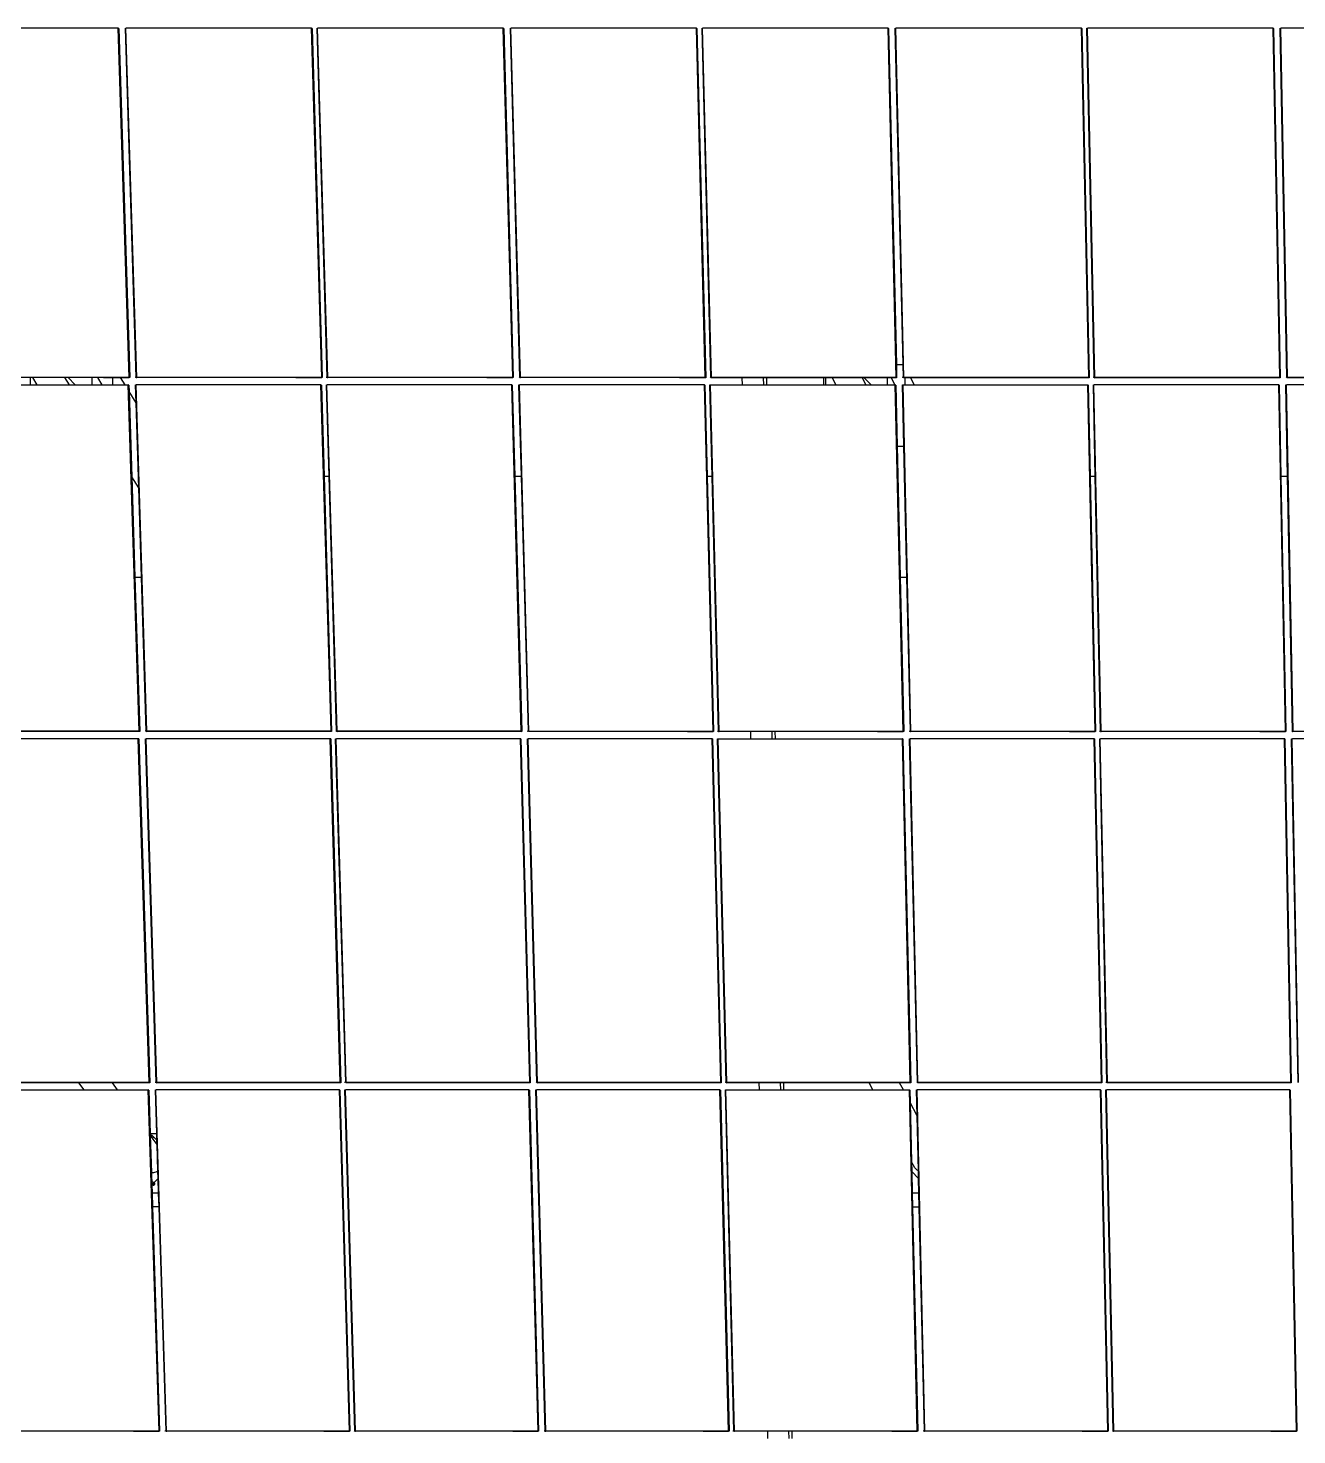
# Model space of a CAD drawing. Header units: inches. Extents: x -1856 to 1878, y -1863 to 1709.
# Drawn here: x -1008.1 to -582.8, y 1237.5 to 1709 of the extents above; entities that cross this region are included whole.
import ezdxf

# ---------------------------------------------------------------- set-up
doc = ezdxf.new("R2010")
doc.units = ezdxf.units.IN
doc.header["$MEASUREMENT"] = 0

msp = doc.modelspace()

# ---------------------------------------------------------------- linework, layer by layer
for p, q in [((-977.8829, 1708.97681), (-1039.98233, 1708.97787)), ((-974.20479, 1591.93215), (-977.8829, 1708.97681)), ((-977.68016, 1708.85198), (-977.8829, 1708.97681)), ((-977.68016, 1708.85198), (-974.00358, 1591.83196)), ((-975.47254, 1708.97681), (-975.28158, 1708.97571)), ((-971.80351, 1591.93215), (-975.47254, 1708.97681)), ((-975.28158, 1708.97571), (-975.19102, 1708.97681)), ((-971.61326, 1591.93106), (-975.28158, 1708.97571)), ((-913.09158, 1708.97575), (-975.19102, 1708.97681)), ((-909.65718, 1591.9311), (-913.09158, 1708.97575)), ((-912.90228, 1708.85092), (-913.09158, 1708.97575)), ((-912.90228, 1708.85092), (-909.4693, 1591.83091)), ((-911.23746, 1708.97428), (-911.0465, 1708.97318)), ((-907.81003, 1591.92964), (-911.23746, 1708.97428)), ((-911.0465, 1708.97318), (-910.95593, 1708.97428)), ((-907.61979, 1591.92855), (-911.0465, 1708.97318)), ((-848.85651, 1708.97322), (-910.95593, 1708.97428)), ((-845.66371, 1591.92859), (-848.85651, 1708.97322)), ((-848.68052, 1708.84839), (-848.85651, 1708.97322)), ((-848.68052, 1708.84839), (-845.48905, 1591.8284)), ((-846.44615, 1708.97322), (-846.2552, 1708.97212)), ((-843.26242, 1591.92859), (-846.44615, 1708.97322)), ((-846.2552, 1708.97212), (-846.16463, 1708.97322)), ((-843.07219, 1591.9275), (-846.2552, 1708.97212)), ((-784.0652, 1708.97216), (-846.16463, 1708.97322)), ((-781.11611, 1591.92754), (-784.0652, 1708.97216)), ((-783.90265, 1708.84733), (-784.0652, 1708.97216)), ((-783.90265, 1708.84733), (-780.95477, 1591.82735)), ((-782.21109, 1708.97069), (-782.02013, 1708.96959)), ((-779.26896, 1591.92608), (-782.21109, 1708.97069)), ((-782.02013, 1708.96959), (-781.92956, 1708.97069)), ((-779.07873, 1591.92499), (-782.02013, 1708.96959)), ((-719.83015, 1708.96963), (-781.92956, 1708.97069)), ((-717.12265, 1591.92503), (-719.83015, 1708.96963)), ((-719.68091, 1708.8448), (-719.83015, 1708.96963)), ((-719.68091, 1708.8448), (-717.07525, 1596.17945)), ((-717.41979, 1708.96963), (-717.22884, 1708.96853)), ((-714.81945, 1596.17945), (-717.41979, 1708.96963)), ((-717.22884, 1708.96853), (-717.13827, 1708.96963)), ((-714.53114, 1591.92394), (-717.22884, 1708.96853)), ((-655.03885, 1708.96857), (-717.13827, 1708.96963)), ((-652.57506, 1591.92398), (-655.03885, 1708.96857)), ((-654.90305, 1708.84375), (-655.03885, 1708.96857)), ((-654.90305, 1708.84375), (-652.44028, 1591.82379)), ((-653.18474, 1708.96711), (-652.9938, 1708.96601)), ((-650.72793, 1591.92252), (-653.18474, 1708.96711)), ((-652.9938, 1708.96601), (-652.90322, 1708.96711)), ((-650.5377, 1591.92143), (-652.9938, 1708.96601)), ((-590.80381, 1708.96605), (-652.90322, 1708.96711)), ((-588.58163, 1591.92147), (-590.80381, 1708.96605)), ((-590.68133, 1708.84122), (-590.80381, 1708.96605)), ((-590.68133, 1708.84122), (-588.46006, 1591.82129)), ((-588.39346, 1708.96605), (-588.20251, 1708.96495)), ((-586.18034, 1591.92147), (-588.39346, 1708.96605)), ((-588.20251, 1708.96495), (-588.11193, 1708.96605)), ((-585.99011, 1591.92038), (-588.20251, 1708.96495)), ((-526.01254, 1708.96499), (-588.11193, 1708.96605)), ((-714.81945, 1596.17945), (-717.07525, 1596.17945)), ((-717.07525, 1596.17945), (-716.97454, 1591.82485)), ((-714.72137, 1591.92503), (-714.81945, 1596.17945)), ((-1036.35828, 1589.44737), (-1007.28526, 1589.44687)), ((-1007.28526, 1591.83253), (-1036.13708, 1591.83302)), ((-974.20479, 1591.93215), (-1036.07066, 1591.9332)), ((-1007.28526, 1589.44687), (-1007.28526, 1591.83253)), ((-1006.54717, 1591.83252), (-1007.28526, 1591.83253)), ((-1007.28526, 1589.44687), (-1005.03866, 1589.44683)), ((-1005.03866, 1589.44683), (-1006.54717, 1591.83252)), ((-995.74859, 1591.83233), (-1006.54717, 1591.83252)), ((-1005.03866, 1589.44683), (-994.25626, 1589.44665)), ((-994.25626, 1589.44665), (-995.74859, 1591.83233)), ((-994.6597, 1591.83231), (-995.74859, 1591.83233)), ((-994.6597, 1591.83231), (-992.27401, 1589.44662)), ((-986.69466, 1591.83218), (-994.6597, 1591.83231)), ((-994.25626, 1589.44665), (-992.27401, 1589.44662)), ((-992.27401, 1589.44662), (-986.69466, 1589.44652)), ((-986.69466, 1591.83218), (-986.69466, 1589.44652)), ((-984.68783, 1591.83215), (-986.69466, 1591.83218)), ((-986.69466, 1589.44652), (-983.21208, 1589.44647)), ((-983.21208, 1589.44647), (-984.68783, 1591.83215)), ((-979.72716, 1591.83206), (-984.68783, 1591.83215)), ((-983.21208, 1589.44647), (-979.72716, 1589.44641)), ((-982.83777, 1591.93215), (-974.20475, 1591.93068)), ((-979.72716, 1589.44641), (-979.72716, 1591.83206)), ((-977.05873, 1591.83202), (-979.72716, 1591.83206)), ((-979.72716, 1589.44641), (-975.59441, 1589.44634)), ((-975.59441, 1589.44634), (-977.05873, 1591.83202)), ((-974.00358, 1591.83196), (-977.05873, 1591.83202)), ((-975.59441, 1589.44634), (-974.49738, 1589.44632)), ((-970.84603, 1473.29743), (-974.49738, 1589.44632)), ((-974.29612, 1589.34665), (-974.49738, 1589.44632)), ((-974.29612, 1589.34665), (-974.22935, 1587.22237)), ((-974.00358, 1591.83196), (-974.20479, 1591.93215)), ((-974.20475, 1591.93068), (-974.20479, 1591.93215)), ((-972.10557, 1591.93106), (-972.1742, 1591.93106)), ((-972.09628, 1589.44632), (-971.90605, 1589.44523)), ((-971.90793, 1583.4403), (-972.09628, 1589.44632)), ((-971.90605, 1589.44523), (-971.81583, 1589.44632)), ((-968.26442, 1473.29635), (-971.90605, 1589.44523)), ((-971.80351, 1591.93215), (-971.89373, 1591.93106)), ((-909.95494, 1589.44527), (-971.81583, 1589.44632)), ((-971.80351, 1591.93215), (-971.60279, 1591.83196)), ((-971.61326, 1591.93106), (-971.80351, 1591.93215)), ((-971.52304, 1591.93215), (-971.61326, 1591.93106)), ((-909.4693, 1591.83091), (-971.60279, 1591.83196)), ((-909.65718, 1591.9311), (-971.52304, 1591.93215)), ((-918.29016, 1591.93109), (-909.65714, 1591.92963)), ((-906.54543, 1473.29639), (-909.95494, 1589.44527)), ((-909.76701, 1589.3456), (-909.95494, 1589.44527)), ((-909.76701, 1589.3456), (-908.86695, 1558.67798)), ((-909.4693, 1591.83091), (-909.65718, 1591.9311)), ((-909.65714, 1591.92963), (-909.65718, 1591.9311)), ((-908.1121, 1591.92855), (-908.18072, 1591.92855)), ((-908.10793, 1589.44381), (-907.91771, 1589.44272)), ((-907.20665, 1558.67798), (-908.10793, 1589.44381)), ((-907.91771, 1589.44272), (-907.82749, 1589.44381)), ((-904.51584, 1473.29386), (-907.91771, 1589.44272)), ((-907.81003, 1591.92964), (-907.90026, 1591.92855)), ((-845.9666, 1589.44276), (-907.82749, 1589.44381)), ((-907.81003, 1591.92964), (-907.62253, 1591.82946)), ((-907.61979, 1591.92855), (-907.81003, 1591.92964)), ((-845.48905, 1591.8284), (-907.62253, 1591.82946)), ((-907.52956, 1591.92964), (-907.61979, 1591.92855)), ((-845.66371, 1591.92859), (-907.52956, 1591.92964)), ((-854.29669, 1591.92859), (-845.66367, 1591.92712)), ((-842.79685, 1473.2939), (-845.9666, 1589.44276)), ((-845.79188, 1589.34309), (-845.9666, 1589.44276)), ((-845.79188, 1589.34309), (-844.95519, 1558.67798)), ((-845.48905, 1591.8284), (-845.66371, 1591.92859)), ((-845.66367, 1591.92712), (-845.66371, 1591.92859)), ((-843.56449, 1591.9275), (-843.63312, 1591.9275)), ((-843.5655, 1589.44276), (-843.37528, 1589.44167)), ((-842.7283, 1558.67798), (-843.5655, 1589.44276)), ((-843.37528, 1589.44167), (-843.28506, 1589.44276)), ((-840.21524, 1473.29282), (-843.37528, 1589.44167)), ((-843.26242, 1591.92859), (-843.35265, 1591.9275)), ((-781.42417, 1589.44171), (-843.28506, 1589.44276)), ((-843.26242, 1591.92859), (-843.08825, 1591.8284)), ((-843.07219, 1591.9275), (-843.26242, 1591.92859)), ((-780.95477, 1591.82735), (-843.08825, 1591.8284)), ((-842.98195, 1591.92859), (-843.07219, 1591.9275)), ((-781.11611, 1591.92754), (-842.98195, 1591.92859)), ((-789.74908, 1591.92753), (-781.11607, 1591.92607)), ((-778.49625, 1473.29286), (-781.42417, 1589.44171)), ((-781.26279, 1589.34204), (-781.42417, 1589.44171)), ((-781.26279, 1589.34204), (-780.48995, 1558.67798)), ((-780.95477, 1591.82735), (-781.11611, 1591.92754)), ((-781.11607, 1591.92607), (-781.11611, 1591.92754)), ((-779.57103, 1591.92499), (-779.63966, 1591.92499)), ((-779.57717, 1589.44025), (-779.38696, 1589.43916)), ((-778.80354, 1558.67798), (-779.57717, 1589.44025)), ((-779.38696, 1589.43916), (-779.29673, 1589.44025)), ((-776.46667, 1473.29033), (-779.38696, 1589.43916)), ((-779.26896, 1591.92608), (-779.3592, 1591.92499)), ((-779.29673, 1589.44025), (-768.69165, 1589.44007)), ((-779.26896, 1591.92608), (-779.10801, 1591.8259)), ((-779.07873, 1591.92499), (-779.26896, 1591.92608)), ((-768.74958, 1591.82572), (-779.10801, 1591.8259)), ((-778.9885, 1591.92608), (-779.07873, 1591.92499)), ((-717.12265, 1591.92503), (-778.9885, 1591.92608)), ((-768.69165, 1589.44007), (-768.74958, 1591.82572)), ((-761.555, 1591.8256), (-768.74958, 1591.82572)), ((-768.69165, 1589.44007), (-761.49761, 1589.43994)), ((-761.49761, 1589.43994), (-761.555, 1591.8256)), ((-760.61967, 1591.82558), (-761.555, 1591.8256)), ((-761.49761, 1589.43994), (-760.56237, 1589.43993)), ((-760.61967, 1591.82558), (-760.56237, 1589.43993)), ((-741.50713, 1591.82526), (-760.61967, 1591.82558)), ((-760.56237, 1589.43993), (-741.50713, 1589.43961)), ((-741.50713, 1591.82526), (-741.50713, 1589.43961)), ((-740.75139, 1591.82525), (-741.50713, 1591.82526)), ((-741.50713, 1589.43961), (-740.75139, 1589.43959)), ((-740.75139, 1589.43959), (-740.75139, 1591.82525)), ((-738.4816, 1591.82521), (-740.75139, 1591.82525)), ((-740.75139, 1589.43959), (-737.37483, 1589.43954)), ((-737.37483, 1589.43954), (-738.4816, 1591.82521)), ((-728.36439, 1591.82504), (-738.4816, 1591.82521)), ((-737.37483, 1589.43954), (-727.27279, 1589.43937)), ((-727.27279, 1589.43937), (-728.36439, 1591.82504)), ((-727.85933, 1591.82503), (-728.36439, 1591.82504)), ((-727.85933, 1591.82503), (-725.47363, 1589.43934)), ((-720.16079, 1591.8249), (-727.85933, 1591.82503)), ((-727.27279, 1589.43937), (-725.47363, 1589.43934)), ((-725.75563, 1591.92503), (-717.12262, 1591.92356)), ((-725.47363, 1589.43934), (-720.16079, 1589.43925)), ((-720.16079, 1591.8249), (-720.16079, 1589.43925)), ((-718.69278, 1591.82487), (-720.16079, 1591.8249)), ((-720.16079, 1589.43925), (-717.61567, 1589.4392)), ((-717.61567, 1589.4392), (-718.69278, 1591.82487)), ((-716.97454, 1591.82485), (-718.69278, 1591.82487)), ((-717.61567, 1589.4392), (-717.43585, 1589.4392)), ((-714.74769, 1473.29037), (-717.43585, 1589.4392)), ((-717.28768, 1589.33953), (-717.43585, 1589.4392)), ((-717.28768, 1589.33953), (-716.81297, 1568.82404)), ((-716.97454, 1591.82485), (-717.12265, 1591.92503)), ((-717.12262, 1591.92356), (-717.12265, 1591.92503)), ((-715.02344, 1591.92394), (-715.09207, 1591.92394)), ((-715.03475, 1589.4392), (-714.84454, 1589.43811)), ((-714.55923, 1568.82404), (-715.03475, 1589.4392)), ((-714.84454, 1589.43811), (-714.75431, 1589.4392)), ((-712.16609, 1473.28928), (-714.84454, 1589.43811)), ((-714.72137, 1591.92503), (-714.8116, 1591.92394)), ((-714.75431, 1589.4392), (-714.15172, 1589.43918)), ((-714.72137, 1591.92503), (-714.57375, 1591.82485)), ((-714.53114, 1591.92394), (-714.72137, 1591.92503)), ((-714.15172, 1591.82484), (-714.57375, 1591.82485)), ((-714.4409, 1591.92503), (-714.53114, 1591.92394)), ((-652.57506, 1591.92398), (-714.4409, 1591.92503)), ((-714.15172, 1589.43918), (-714.15172, 1591.82484)), ((-712.2034, 1591.82481), (-714.15172, 1591.82484)), ((-714.15172, 1589.43918), (-711.13602, 1589.43913)), ((-711.13602, 1589.43913), (-712.2034, 1591.82481)), ((-652.44028, 1591.82379), (-712.2034, 1591.82481)), ((-711.13602, 1589.43913), (-652.89343, 1589.43815)), ((-661.20804, 1591.92397), (-652.57503, 1591.92251)), ((-650.44711, 1473.28933), (-652.89343, 1589.43815)), ((-652.7586, 1589.33848), (-652.89343, 1589.43815)), ((-652.7586, 1589.33848), (-652.11296, 1558.67798)), ((-652.44028, 1591.82379), (-652.57506, 1591.92398)), ((-652.57503, 1591.92251), (-652.57506, 1591.92398)), ((-651.03, 1591.92143), (-651.09863, 1591.92143)), ((-651.04644, 1589.43669), (-650.85623, 1589.4356)), ((-650.40044, 1558.67798), (-651.04644, 1589.43669)), ((-650.85623, 1589.4356), (-650.766, 1589.43669)), ((-648.41754, 1473.2868), (-650.85623, 1589.4356)), ((-650.72793, 1591.92252), (-650.81816, 1591.92143)), ((-588.90513, 1589.43564), (-650.766, 1589.43669)), ((-650.72793, 1591.92252), (-650.59352, 1591.82234)), ((-650.5377, 1591.92143), (-650.72793, 1591.92252)), ((-588.46006, 1591.82129), (-650.59352, 1591.82234)), ((-650.44746, 1591.92252), (-650.5377, 1591.92143)), ((-588.58163, 1591.92147), (-650.44746, 1591.92252)), ((-597.2146, 1591.92147), (-588.5816, 1591.92)), ((-586.69857, 1473.28684), (-588.90513, 1589.43564)), ((-588.78351, 1589.33598), (-588.90513, 1589.43564)), ((-588.78351, 1589.33598), (-588.20119, 1558.67798)), ((-588.46006, 1591.82129), (-588.58163, 1591.92147)), ((-588.5816, 1591.92), (-588.58163, 1591.92147)), ((-586.48242, 1591.92038), (-586.55105, 1591.92038)), ((-586.50404, 1589.43564), (-586.31382, 1589.43455)), ((-585.92209, 1558.67798), (-586.50404, 1589.43564)), ((-586.31382, 1589.43455), (-586.22359, 1589.43564)), ((-584.11697, 1473.28575), (-586.31382, 1589.43455)), ((-586.18034, 1591.92147), (-586.27058, 1591.92038)), ((-524.36273, 1589.43459), (-586.22359, 1589.43564)), ((-586.18034, 1591.92147), (-586.05927, 1591.82129)), ((-585.99011, 1591.92038), (-586.18034, 1591.92147)), ((-523.92581, 1591.82023), (-586.05927, 1591.82129)), ((-585.89987, 1591.92147), (-585.99011, 1591.92038)), ((-524.03405, 1591.92042), (-585.89987, 1591.92147)), ((-971.90793, 1583.4403), (-974.22935, 1587.22237)), ((-974.22935, 1587.22237), (-973.32908, 1558.57887)), ((-971.01194, 1554.86848), (-971.90793, 1583.4403)), ((-716.81297, 1568.82404), (-714.55923, 1568.82404)), ((-716.81297, 1568.82404), (-715.79787, 1524.95517)), ((-713.54733, 1524.95517), (-714.55923, 1568.82404)), ((-971.01194, 1554.86848), (-973.32908, 1558.57887)), ((-973.32908, 1558.57887), (-972.27227, 1524.95517)), ((-907.20665, 1558.67798), (-908.86695, 1558.67798)), ((-908.86695, 1558.67798), (-906.35891, 1473.221)), ((-904.70535, 1473.29495), (-907.20665, 1558.67798)), ((-842.7283, 1558.67798), (-844.95519, 1558.67798)), ((-844.95519, 1558.67798), (-842.62344, 1473.21851)), ((-840.40475, 1473.2939), (-842.7283, 1558.67798)), ((-778.80354, 1558.67798), (-780.48995, 1558.67798)), ((-780.48995, 1558.67798), (-778.33608, 1473.21746)), ((-776.65618, 1473.29141), (-778.80354, 1558.67798)), ((-650.40044, 1558.67798), (-652.11296, 1558.67798)), ((-652.11296, 1558.67798), (-650.31328, 1473.21393)), ((-648.60704, 1473.28788), (-650.40044, 1558.67798)), ((-585.92209, 1558.67798), (-588.20119, 1558.67798)), ((-588.20119, 1558.67798), (-586.57785, 1473.21144)), ((-584.30647, 1473.28684), (-585.92209, 1558.67798)), ((-970.07388, 1524.95517), (-971.01194, 1554.86848)), ((-972.27227, 1524.95517), (-970.07388, 1524.95517)), ((-972.27227, 1524.95517), (-970.64628, 1473.22204)), ((-968.45393, 1473.29743), (-970.07388, 1524.95517)), ((-715.79787, 1524.95517), (-713.54733, 1524.95517)), ((-715.79787, 1524.95517), (-714.60063, 1473.21498)), ((-712.35559, 1473.29037), (-713.54733, 1524.95517)), ((-970.64628, 1473.22204), (-1032.54205, 1473.22308)), ((-970.84603, 1473.29743), (-1032.47515, 1473.29848)), ((-979.44597, 1473.29743), (-970.84599, 1473.29598)), ((-970.64628, 1473.22204), (-970.84603, 1473.29743)), ((-970.84599, 1473.29598), (-970.84603, 1473.29743)), ((-968.75484, 1473.29635), (-968.82321, 1473.29635)), ((-968.45393, 1473.29743), (-968.54381, 1473.29635)), ((-968.45393, 1473.29743), (-968.25467, 1473.22204)), ((-968.26442, 1473.29635), (-968.45393, 1473.29743)), ((-968.17454, 1473.29743), (-968.26442, 1473.29635)), ((-906.35891, 1473.221), (-968.25467, 1473.22204)), ((-906.54543, 1473.29639), (-968.17454, 1473.29743)), ((-915.14537, 1473.29639), (-906.54539, 1473.29493)), ((-906.35891, 1473.221), (-906.54543, 1473.29639)), ((-906.54539, 1473.29493), (-906.54543, 1473.29639)), ((-905.00626, 1473.29386), (-905.07462, 1473.29386)), ((-904.70535, 1473.29495), (-904.79523, 1473.29386)), ((-904.70535, 1473.29495), (-904.5192, 1473.21955)), ((-904.51584, 1473.29386), (-904.70535, 1473.29495)), ((-842.62344, 1473.21851), (-904.5192, 1473.21955)), ((-904.42595, 1473.29495), (-904.51584, 1473.29386)), ((-842.79685, 1473.2939), (-904.42595, 1473.29495)), ((-851.39679, 1473.2939), (-842.79681, 1473.29244)), ((-842.62344, 1473.21851), (-842.79685, 1473.2939)), ((-842.79681, 1473.29244), (-842.79685, 1473.2939)), ((-840.70566, 1473.29282), (-840.77403, 1473.29282)), ((-840.40475, 1473.2939), (-840.49463, 1473.29282)), ((-840.40475, 1473.2939), (-840.23183, 1473.21851)), ((-840.21524, 1473.29282), (-840.40475, 1473.2939)), ((-778.33608, 1473.21746), (-840.23183, 1473.21851)), ((-840.12535, 1473.2939), (-840.21524, 1473.29282)), ((-778.49625, 1473.29286), (-840.12535, 1473.2939)), ((-787.09619, 1473.29285), (-778.49622, 1473.2914)), ((-778.33608, 1473.21746), (-778.49625, 1473.29286)), ((-778.49622, 1473.2914), (-778.49625, 1473.29286)), ((-776.95709, 1473.29033), (-777.02546, 1473.29033)), ((-776.65618, 1473.29141), (-776.74607, 1473.29033)), ((-776.65618, 1473.29141), (-776.49638, 1473.21602)), ((-776.46667, 1473.29033), (-776.65618, 1473.29141)), ((-765.86944, 1473.21584), (-776.49638, 1473.21602)), ((-776.37679, 1473.29141), (-776.46667, 1473.29033)), ((-714.74769, 1473.29037), (-776.37679, 1473.29141)), ((-765.81136, 1470.82438), (-765.86944, 1473.21584)), ((-758.70181, 1473.21572), (-765.86944, 1473.21584)), ((-758.64428, 1470.82426), (-758.70181, 1473.21572)), ((-757.77085, 1473.2157), (-758.70181, 1473.21572)), ((-757.77085, 1473.2157), (-757.71341, 1470.82424)), ((-714.60063, 1473.21498), (-757.77085, 1473.2157)), ((-723.34763, 1473.29036), (-714.74766, 1473.28891)), ((-714.60063, 1473.21498), (-714.74769, 1473.29037)), ((-714.74766, 1473.28891), (-714.74769, 1473.29037)), ((-712.65651, 1473.28928), (-712.72488, 1473.28928)), ((-712.35559, 1473.29037), (-712.44548, 1473.28928)), ((-712.35559, 1473.29037), (-712.20902, 1473.21498)), ((-712.16609, 1473.28928), (-712.35559, 1473.29037)), ((-650.31328, 1473.21393), (-712.20902, 1473.21498)), ((-712.0762, 1473.29037), (-712.16609, 1473.28928)), ((-650.44711, 1473.28933), (-712.0762, 1473.29037)), ((-659.04705, 1473.28932), (-650.44708, 1473.28787)), ((-650.31328, 1473.21393), (-650.44711, 1473.28933)), ((-650.44708, 1473.28787), (-650.44711, 1473.28933)), ((-648.90796, 1473.28679), (-648.97633, 1473.28679)), ((-648.60704, 1473.28788), (-648.69693, 1473.28679)), ((-648.60704, 1473.28788), (-648.47359, 1473.21249)), ((-648.41754, 1473.2868), (-648.60704, 1473.28788)), ((-586.57785, 1473.21144), (-648.47359, 1473.21249)), ((-648.32765, 1473.28788), (-648.41754, 1473.2868)), ((-586.69857, 1473.28684), (-648.32765, 1473.28788)), ((-595.2985, 1473.28683), (-586.69854, 1473.28538)), ((-586.57785, 1473.21144), (-586.69857, 1473.28684)), ((-586.69854, 1473.28538), (-586.69857, 1473.28684)), ((-584.60739, 1473.28575), (-584.67575, 1473.28575)), ((-584.30647, 1473.28684), (-584.39636, 1473.28575)), ((-584.30647, 1473.28684), (-584.18624, 1473.21144)), ((-584.11697, 1473.28575), (-584.30647, 1473.28684)), ((-522.29051, 1473.2104), (-584.18624, 1473.21144)), ((-584.02707, 1473.28684), (-584.11697, 1473.28575)), ((-522.39799, 1473.28579), (-584.02707, 1473.28684)), ((-971.13776, 1470.83059), (-1032.76196, 1470.83163)), ((-967.51288, 1355.56723), (-971.13776, 1470.83059)), ((-970.93797, 1470.75571), (-971.13776, 1470.83059)), ((-970.93797, 1470.75571), (-967.31457, 1355.51626)), ((-968.74585, 1470.83059), (-968.55636, 1470.82951)), ((-965.1299, 1355.56723), (-968.74585, 1470.83059)), ((-968.55636, 1470.82951), (-968.46648, 1470.83059)), ((-964.94111, 1355.56616), (-968.55636, 1470.82951)), ((-906.84229, 1470.82955), (-968.46648, 1470.83059)), ((-903.4574, 1355.5662), (-906.84229, 1470.82955)), ((-906.65572, 1470.75467), (-906.84229, 1470.82955)), ((-906.65572, 1470.75467), (-903.27222, 1355.51522)), ((-905.00236, 1470.8281), (-904.81286, 1470.82702)), ((-901.62434, 1355.56476), (-905.00236, 1470.8281)), ((-904.81286, 1470.82702), (-904.72299, 1470.8281)), ((-901.43555, 1355.56369), (-904.81286, 1470.82702)), ((-843.09881, 1470.82706), (-904.72299, 1470.8281)), ((-839.95184, 1355.56373), (-843.09881, 1470.82706)), ((-842.92535, 1470.75218), (-843.09881, 1470.82706)), ((-842.92535, 1470.75218), (-839.77968, 1355.51275)), ((-840.7069, 1470.82706), (-840.5174, 1470.82597)), ((-837.56886, 1355.56373), (-840.7069, 1470.82706)), ((-840.5174, 1470.82597), (-840.42753, 1470.82706)), ((-837.38008, 1355.56265), (-840.5174, 1470.82597)), ((-778.80335, 1470.82601), (-840.42753, 1470.82706)), ((-775.89638, 1355.56269), (-778.80335, 1470.82601)), ((-778.64312, 1470.75113), (-778.80335, 1470.82601)), ((-778.64312, 1470.75113), (-775.73734, 1355.51172)), ((-776.96342, 1470.82457), (-776.77393, 1470.82348)), ((-774.06332, 1355.56126), (-776.96342, 1470.82457)), ((-776.77393, 1470.82348), (-776.68405, 1470.82457)), ((-773.87453, 1355.56018), (-776.77393, 1470.82348)), ((-776.68405, 1470.82457), (-765.81136, 1470.82438)), ((-765.81136, 1470.82438), (-758.64428, 1470.82426)), ((-758.64428, 1470.82426), (-757.71341, 1470.82424)), ((-757.71341, 1470.82424), (-715.05988, 1470.82352)), ((-712.39084, 1355.56022), (-715.05988, 1470.82352)), ((-714.91277, 1470.74864), (-715.05988, 1470.82352)), ((-714.91277, 1470.74864), (-712.24482, 1355.50925)), ((-712.66797, 1470.82352), (-712.47848, 1470.82244)), ((-710.00786, 1355.56022), (-712.66797, 1470.82352)), ((-712.47848, 1470.82244), (-712.3886, 1470.82352)), ((-709.81908, 1355.55915), (-712.47848, 1470.82244)), ((-650.76443, 1470.82248), (-712.3886, 1470.82352)), ((-648.33538, 1355.55919), (-650.76443, 1470.82248)), ((-650.63055, 1470.7476), (-650.76443, 1470.82248)), ((-650.63055, 1470.7476), (-648.20249, 1355.50821)), ((-648.92451, 1470.82104), (-648.73502, 1470.81995)), ((-646.50233, 1355.55775), (-648.92451, 1470.82104)), ((-648.73502, 1470.81995), (-648.64514, 1470.82104)), ((-646.31355, 1355.55668), (-648.73502, 1470.81995)), ((-587.02098, 1470.81999), (-648.64514, 1470.82104)), ((-584.82986, 1355.55672), (-587.02098, 1470.81999)), ((-586.90021, 1470.74511), (-587.02098, 1470.81999)), ((-586.90021, 1470.74511), (-584.70999, 1355.50574)), ((-584.62907, 1470.81999), (-584.43959, 1470.81891)), ((-582.44688, 1355.55672), (-584.62907, 1470.81999)), ((-584.43959, 1470.81891), (-584.3497, 1470.81999)), ((-582.2581, 1355.55564), (-584.43959, 1470.81891)), ((-522.72555, 1470.81895), (-584.3497, 1470.81999)), ((-991.02429, 1355.51666), (-1028.97443, 1355.51729)), ((-967.51288, 1355.56723), (-1028.90705, 1355.56827)), ((-989.27068, 1353.11808), (-991.02429, 1355.51666)), ((-979.81241, 1355.51647), (-991.02429, 1355.51666)), ((-978.07863, 1353.11789), (-979.81241, 1355.51647)), ((-967.31457, 1355.51626), (-979.81241, 1355.51647)), ((-976.08004, 1355.56723), (-967.51284, 1355.56579)), ((-967.31457, 1355.51626), (-967.51288, 1355.56723)), ((-967.51284, 1355.56579), (-967.51288, 1355.56723)), ((-965.42966, 1355.56616), (-965.49777, 1355.56616)), ((-965.1299, 1355.56723), (-965.21944, 1355.56616)), ((-965.1299, 1355.56723), (-964.93208, 1355.51626)), ((-964.94111, 1355.56616), (-965.1299, 1355.56723)), ((-964.85157, 1355.56723), (-964.94111, 1355.56616)), ((-903.27222, 1355.51522), (-964.93208, 1355.51626)), ((-903.4574, 1355.5662), (-964.85157, 1355.56723)), ((-912.02456, 1355.56619), (-903.45736, 1355.56475)), ((-903.27222, 1355.51522), (-903.4574, 1355.5662)), ((-903.45736, 1355.56475), (-903.4574, 1355.5662)), ((-901.9241, 1355.56369), (-901.9922, 1355.56369)), ((-901.62434, 1355.56476), (-901.71388, 1355.56369)), ((-901.62434, 1355.56476), (-901.43953, 1355.51379)), ((-901.43555, 1355.56369), (-901.62434, 1355.56476)), ((-839.77968, 1355.51275), (-901.43953, 1355.51379)), ((-901.34601, 1355.56476), (-901.43555, 1355.56369)), ((-839.95184, 1355.56373), (-901.34601, 1355.56476)), ((-848.519, 1355.56372), (-839.9518, 1355.56228)), ((-839.77968, 1355.51275), (-839.95184, 1355.56373)), ((-839.9518, 1355.56228), (-839.95184, 1355.56373)), ((-837.86863, 1355.56265), (-837.93674, 1355.56265)), ((-837.56886, 1355.56373), (-837.65841, 1355.56265)), ((-837.56886, 1355.56373), (-837.39719, 1355.51275)), ((-837.38008, 1355.56265), (-837.56886, 1355.56373)), ((-775.73734, 1355.51172), (-837.39719, 1355.51275)), ((-837.29054, 1355.56373), (-837.38008, 1355.56265)), ((-775.89638, 1355.56269), (-837.29054, 1355.56373)), ((-784.46353, 1355.56269), (-775.89634, 1355.56125)), ((-775.73734, 1355.51172), (-775.89638, 1355.56269)), ((-775.89634, 1355.56125), (-775.89638, 1355.56269)), ((-774.36308, 1355.56018), (-774.43119, 1355.56018)), ((-774.06332, 1355.56126), (-774.15286, 1355.56018)), ((-774.06332, 1355.56126), (-773.90466, 1355.51028)), ((-773.87453, 1355.56018), (-774.06332, 1355.56126)), ((-763.01124, 1355.5101), (-773.90466, 1355.51028)), ((-773.78499, 1355.56126), (-773.87453, 1355.56018)), ((-712.39084, 1355.56022), (-773.78499, 1355.56126)), ((-762.953, 1353.11155), (-763.01124, 1355.5101)), ((-755.87036, 1355.50998), (-763.01124, 1355.5101)), ((-755.81267, 1353.11143), (-755.87036, 1355.50998)), ((-754.94373, 1355.50996), (-755.87036, 1355.50998)), ((-754.94373, 1355.50996), (-754.88612, 1353.11141)), ((-726.21275, 1355.50948), (-754.94373, 1355.50996)), ((-724.92771, 1353.11091), (-726.21275, 1355.50948)), ((-715.9692, 1355.50931), (-726.21275, 1355.50948)), ((-720.95799, 1355.56022), (-712.3908, 1355.55878)), ((-714.7023, 1353.11074), (-715.9692, 1355.50931)), ((-712.24482, 1355.50925), (-715.9692, 1355.50931)), ((-712.24482, 1355.50925), (-712.39084, 1355.56022)), ((-712.3908, 1355.55878), (-712.39084, 1355.56022)), ((-710.30763, 1355.55915), (-710.37573, 1355.55915)), ((-710.00786, 1355.56022), (-710.0974, 1355.55915)), ((-710.00786, 1355.56022), (-709.86233, 1355.50925)), ((-709.81908, 1355.55915), (-710.00786, 1355.56022)), ((-648.20249, 1355.50821), (-709.86233, 1355.50925)), ((-709.72953, 1355.56022), (-709.81908, 1355.55915)), ((-648.33538, 1355.55919), (-709.72953, 1355.56022)), ((-656.90254, 1355.55918), (-648.33535, 1355.55774)), ((-648.20249, 1355.50821), (-648.33538, 1355.55919)), ((-648.33535, 1355.55774), (-648.33538, 1355.55919)), ((-646.8021, 1355.55668), (-646.8702, 1355.55668)), ((-646.50233, 1355.55775), (-646.59188, 1355.55668)), ((-646.50233, 1355.55775), (-646.36981, 1355.50678)), ((-646.31355, 1355.55668), (-646.50233, 1355.55775)), ((-584.70999, 1355.50574), (-646.36981, 1355.50678)), ((-646.224, 1355.55775), (-646.31355, 1355.55668)), ((-584.82986, 1355.55672), (-646.224, 1355.55775)), ((-593.39701, 1355.55671), (-584.82983, 1355.55527)), ((-584.70999, 1355.50574), (-584.82986, 1355.55672)), ((-584.82983, 1355.55527), (-584.82986, 1355.55672)), ((-1029.193, 1353.11875), (-989.27068, 1353.11808)), ((-989.27068, 1353.11808), (-978.07863, 1353.11789)), ((-978.07863, 1353.11789), (-967.80372, 1353.11772)), ((-964.205, 1238.72981), (-967.80372, 1353.11772)), ((-967.60537, 1353.06724), (-967.80372, 1353.11772)), ((-967.60537, 1353.06724), (-967.14763, 1338.51474)), ((-965.42093, 1353.11772), (-965.23215, 1353.11664)), ((-964.96264, 1338.51474), (-965.42093, 1353.11772)), ((-965.23215, 1353.11664), (-965.14262, 1353.11772)), ((-961.643, 1238.72874), (-965.23215, 1353.11664)), ((-903.75334, 1353.11668), (-965.14262, 1353.11772)), ((-900.39279, 1238.72878), (-903.75334, 1353.11668)), ((-903.56811, 1353.06621), (-903.75334, 1353.11668)), ((-903.56811, 1353.06621), (-900.20894, 1238.70186)), ((-901.92042, 1353.11525), (-901.73165, 1353.11417)), ((-898.56668, 1238.72736), (-901.92042, 1353.11525)), ((-901.73165, 1353.11417), (-901.64211, 1353.11525)), ((-898.37861, 1238.72629), (-901.73165, 1353.11417)), ((-840.25284, 1353.11421), (-901.64211, 1353.11525)), ((-837.12841, 1238.72633), (-840.25284, 1353.11421)), ((-840.08063, 1353.06374), (-840.25284, 1353.11421)), ((-840.08063, 1353.06374), (-836.95748, 1238.69941)), ((-837.87005, 1353.11421), (-837.68128, 1353.11313)), ((-834.75448, 1238.72633), (-837.87005, 1353.11421)), ((-837.68128, 1353.11313), (-837.59174, 1353.11421)), ((-834.56641, 1238.72526), (-837.68128, 1353.11313)), ((-776.20247, 1353.11317), (-837.59174, 1353.11421)), ((-773.31621, 1238.7253), (-776.20247, 1353.11317)), ((-776.04339, 1353.0627), (-776.20247, 1353.11317)), ((-776.04339, 1353.0627), (-773.15831, 1238.69838)), ((-774.36956, 1353.11174), (-774.18079, 1353.11066)), ((-771.49011, 1238.72388), (-774.36956, 1353.11174)), ((-774.18079, 1353.11066), (-774.09125, 1353.11174)), ((-771.30205, 1238.72281), (-774.18079, 1353.11066)), ((-774.09125, 1353.11174), (-762.953, 1353.11155)), ((-762.953, 1353.11155), (-755.81267, 1353.11143)), ((-755.81267, 1353.11143), (-754.88612, 1353.11141)), ((-754.88612, 1353.11141), (-724.92771, 1353.11091)), ((-724.92771, 1353.11091), (-714.7023, 1353.11074)), ((-714.7023, 1353.11074), (-712.70199, 1353.1107)), ((-710.05185, 1238.72285), (-712.70199, 1353.1107)), ((-712.55592, 1353.06024), (-712.70199, 1353.1107)), ((-712.55592, 1353.06024), (-712.4587, 1348.86304)), ((-710.11883, 1344.43307), (-712.4587, 1348.86304)), ((-712.4587, 1348.86304), (-711.99807, 1328.97714)), ((-710.3192, 1353.1107), (-710.13043, 1353.10963)), ((-710.11883, 1344.43307), (-710.3192, 1353.1107)), ((-710.13043, 1353.10963), (-710.04089, 1353.1107)), ((-707.48986, 1238.72178), (-710.13043, 1353.10963)), ((-648.65163, 1353.10967), (-710.04089, 1353.1107)), ((-646.23966, 1238.72182), (-648.65163, 1353.10967)), ((-648.51869, 1353.0592), (-648.65163, 1353.10967)), ((-648.51869, 1353.0592), (-646.10771, 1238.6949)), ((-646.81872, 1353.10823), (-646.62996, 1353.10716)), ((-644.41357, 1238.7204), (-646.81872, 1353.10823)), ((-646.62996, 1353.10716), (-646.54042, 1353.10823)), ((-644.22551, 1238.71933), (-646.62996, 1353.10716)), ((-585.15116, 1353.1072), (-646.54042, 1353.10823)), ((-582.97532, 1238.71937), (-585.15116, 1353.1072)), ((-585.03124, 1353.05673), (-585.15116, 1353.1072)), ((-585.03124, 1353.05673), (-582.85628, 1238.69245)), ((-709.69332, 1326.00529), (-710.11883, 1344.43307)), ((-967.14763, 1338.51474), (-964.96264, 1338.51474)), ((-967.14763, 1338.51474), (-967.13055, 1337.97182)), ((-966.98288, 1337.76752), (-967.13055, 1337.97182)), ((-967.13055, 1337.97182), (-966.73393, 1325.36231)), ((-966.98288, 1337.76752), (-966.69477, 1338.05562)), ((-966.45567, 1337.03816), (-966.98288, 1337.76752)), ((-966.69477, 1338.05562), (-965.95306, 1337.31391)), ((-966.69477, 1338.05562), (-966.69477, 1337.36894)), ((-966.45567, 1337.03816), (-966.42329, 1337.04242)), ((-964.84643, 1334.81186), (-966.45567, 1337.03816)), ((-966.42329, 1337.04242), (-966.1703, 1337.14721)), ((-966.1703, 1337.14721), (-965.95306, 1337.31391)), ((-965.95306, 1337.31391), (-964.89164, 1336.25249)), ((-964.89164, 1336.25249), (-964.96264, 1338.51474)), ((-964.84643, 1334.81186), (-964.89164, 1336.25249)), ((-964.56697, 1325.90715), (-964.84643, 1334.81186)), ((-966.05893, 1325.3707), (-966.73393, 1325.36231)), ((-966.73393, 1325.36231), (-966.66479, 1323.16411)), ((-964.94028, 1325.68539), (-966.05893, 1325.3707)), ((-964.56697, 1325.90715), (-964.94028, 1325.68539)), ((-964.48944, 1323.43674), (-964.56697, 1325.90715)), ((-711.48639, 1328.02206), (-711.99807, 1328.97714)), ((-711.99807, 1328.97714), (-711.92355, 1325.75973)), ((-709.6348, 1323.47098), (-711.92355, 1325.75973)), ((-711.92355, 1325.75973), (-711.9232, 1325.74487)), ((-709.63446, 1323.45613), (-711.9232, 1325.74487)), ((-711.9232, 1325.74487), (-711.75543, 1318.50193)), ((-710.89289, 1327.02297), (-711.48639, 1328.02206)), ((-710.06103, 1326.21153), (-710.89289, 1327.02297)), ((-709.69332, 1326.00529), (-710.06103, 1326.21153)), ((-709.6348, 1323.47098), (-709.69332, 1326.00529)), ((-966.60512, 1323.08636), (-966.66479, 1323.16411)), ((-966.66479, 1323.16411), (-966.66413, 1323.14322)), ((-966.61741, 1323.07927), (-966.66413, 1323.14322)), ((-966.66413, 1323.14322), (-966.6614, 1323.1366)), ((-966.66413, 1323.14322), (-966.66403, 1323.14002)), ((-966.66403, 1323.14002), (-966.6614, 1323.1366)), ((-966.66403, 1323.14002), (-966.65242, 1322.77093)), ((-966.6614, 1323.1366), (-966.61741, 1323.07927)), ((-966.6614, 1323.1366), (-966.62437, 1323.0468)), ((-966.62437, 1322.83864), (-966.65242, 1322.77093)), ((-966.65242, 1322.77093), (-966.64821, 1322.63701)), ((-966.61741, 1322.67715), (-966.64821, 1322.63701)), ((-966.64821, 1322.63701), (-966.64751, 1322.61482)), ((-966.64751, 1322.61482), (-966.60512, 1322.67006)), ((-966.64751, 1322.61482), (-966.63675, 1322.27271)), ((-966.42329, 1322.24461), (-966.63675, 1322.27271)), ((-966.63675, 1322.27271), (-966.60676, 1321.31942)), ((-966.62437, 1323.0468), (-966.61067, 1322.94272)), ((-966.61067, 1322.94272), (-966.62437, 1322.83864)), ((-966.61741, 1323.07927), (-966.57724, 1322.98229)), ((-966.57724, 1322.77413), (-966.61741, 1322.67715)), ((-966.45176, 1321.47441), (-966.60676, 1321.31942)), ((-966.60676, 1321.31942), (-966.60511, 1321.26699)), ((-966.56354, 1322.98596), (-966.60512, 1323.08636)), ((-966.60512, 1322.67006), (-966.56354, 1322.77046)), ((-966.42892, 1321.44318), (-966.60511, 1321.26699)), ((-966.60511, 1321.26699), (-966.51814, 1318.50193)), ((-966.57724, 1322.98229), (-966.56354, 1322.87821)), ((-966.56354, 1322.87821), (-966.57724, 1322.77413)), ((-966.54935, 1322.87821), (-966.56354, 1322.98596)), ((-966.56354, 1322.77046), (-966.54935, 1322.87821)), ((-966.43978, 1321.4864), (-966.45176, 1321.47441)), ((-966.42892, 1321.44318), (-966.45176, 1321.47441)), ((-965.96082, 1321.96535), (-966.43978, 1321.4864)), ((-966.43978, 1321.4864), (-966.42394, 1321.44816)), ((-966.42394, 1321.44816), (-966.42892, 1321.44318)), ((-966.41268, 1321.42097), (-966.42892, 1321.44318)), ((-965.93023, 1321.94188), (-966.42394, 1321.44816)), ((-966.42394, 1321.44816), (-966.41268, 1321.42097)), ((-966.1703, 1322.13982), (-966.42329, 1322.24461)), ((-966.41268, 1321.42097), (-966.34658, 1321.33484)), ((-966.34658, 1321.33484), (-966.26045, 1321.26874)), ((-966.26045, 1321.26874), (-966.16014, 1321.22719)), ((-965.95306, 1321.97312), (-966.1703, 1322.13982)), ((-966.16014, 1321.22719), (-966.05249, 1321.21302)), ((-966.05249, 1321.21302), (-965.94484, 1321.22719)), ((-965.95306, 1321.97312), (-965.96082, 1321.96535)), ((-965.93023, 1321.94188), (-965.96082, 1321.96535)), ((-965.90996, 1322.01622), (-965.95306, 1321.97312)), ((-965.93023, 1321.94188), (-965.95306, 1321.97312)), ((-965.94484, 1321.22719), (-965.84453, 1321.26874)), ((-965.87172, 1322.00038), (-965.93023, 1321.94188)), ((-965.85989, 1322.06629), (-965.90996, 1322.01622)), ((-965.87172, 1322.00038), (-965.90996, 1322.01622)), ((-965.83706, 1322.03504), (-965.87172, 1322.00038)), ((-965.84453, 1321.98912), (-965.87172, 1322.00038)), ((-964.48944, 1323.43674), (-965.85989, 1322.06629)), ((-965.83706, 1322.03504), (-965.85989, 1322.06629)), ((-965.75839, 1321.92303), (-965.84453, 1321.98912)), ((-965.84453, 1321.26874), (-965.75839, 1321.33484)), ((-964.4878, 1323.38431), (-965.83706, 1322.03504)), ((-965.6923, 1321.83689), (-965.83706, 1322.03504)), ((-965.6923, 1321.83689), (-965.75839, 1321.92303)), ((-965.75839, 1321.33484), (-965.6923, 1321.42097)), ((-965.65075, 1321.73658), (-965.6923, 1321.83689)), ((-965.6923, 1321.42097), (-965.65075, 1321.52129)), ((-965.63658, 1321.62893), (-965.65075, 1321.73658)), ((-965.65075, 1321.52129), (-965.63658, 1321.62893)), ((-964.4878, 1323.38431), (-964.48944, 1323.43674)), ((-964.33457, 1318.50193), (-964.4878, 1323.38431)), ((-709.63446, 1323.45613), (-709.6348, 1323.47098)), ((-709.52006, 1318.50193), (-709.63446, 1323.45613)), ((-964.33457, 1318.50193), (-966.51814, 1318.50193)), ((-966.51814, 1318.50193), (-966.37318, 1313.89329)), ((-964.18994, 1313.89329), (-964.33457, 1318.50193)), ((-709.52006, 1318.50193), (-711.75543, 1318.50193)), ((-711.75543, 1318.50193), (-711.64868, 1313.89329)), ((-709.41364, 1313.89329), (-709.52006, 1318.50193)), ((-964.18994, 1313.89329), (-966.37318, 1313.89329)), ((-966.37318, 1313.89329), (-964.00812, 1238.70288)), ((-961.83107, 1238.72981), (-964.18994, 1313.89329)), ((-711.64868, 1313.89329), (-709.41364, 1313.89329)), ((-711.64868, 1313.89329), (-709.90686, 1238.69593)), ((-707.67792, 1238.72285), (-709.41364, 1313.89329)), ((-964.00812, 1238.70288), (-1025.43386, 1238.70391)), ((-964.205, 1238.72981), (-1025.36601, 1238.73084)), ((-972.73962, 1238.72981), (-964.20495, 1238.72838)), ((-964.00812, 1238.70288), (-964.205, 1238.72981)), ((-964.20495, 1238.72838), (-964.205, 1238.72981)), ((-962.12969, 1238.72874), (-962.19754, 1238.72874)), ((-961.83107, 1238.72981), (-961.92027, 1238.72874)), ((-961.83107, 1238.72981), (-961.63467, 1238.70288)), ((-961.643, 1238.72874), (-961.83107, 1238.72981)), ((-961.5538, 1238.72981), (-961.643, 1238.72874)), ((-900.20894, 1238.70186), (-961.63467, 1238.70288)), ((-900.39279, 1238.72878), (-961.5538, 1238.72981)), ((-908.92741, 1238.72878), (-900.39275, 1238.72735)), ((-900.20894, 1238.70186), (-900.39279, 1238.72878)), ((-900.39275, 1238.72735), (-900.39279, 1238.72878)), ((-898.86531, 1238.72629), (-898.93316, 1238.72629)), ((-898.56668, 1238.72736), (-898.65588, 1238.72629)), ((-898.56668, 1238.72736), (-898.38321, 1238.70043)), ((-898.37861, 1238.72629), (-898.56668, 1238.72736)), ((-836.95748, 1238.69941), (-898.38321, 1238.70043)), ((-898.28941, 1238.72736), (-898.37861, 1238.72629)), ((-837.12841, 1238.72633), (-898.28941, 1238.72736)), ((-845.66303, 1238.72633), (-837.12837, 1238.7249)), ((-836.95748, 1238.69941), (-837.12841, 1238.72633)), ((-837.12837, 1238.7249), (-837.12841, 1238.72633)), ((-835.05311, 1238.72526), (-835.12095, 1238.72526)), ((-834.75448, 1238.72633), (-834.84368, 1238.72526)), ((-834.75448, 1238.72633), (-834.58403, 1238.69941)), ((-834.56641, 1238.72526), (-834.75448, 1238.72633)), ((-773.15831, 1238.69838), (-834.58403, 1238.69941)), ((-834.47721, 1238.72633), (-834.56641, 1238.72526)), ((-773.31621, 1238.7253), (-834.47721, 1238.72633)), ((-781.85083, 1238.7253), (-773.31617, 1238.72387)), ((-773.15831, 1238.69838), (-773.31621, 1238.7253)), ((-773.31617, 1238.72387), (-773.31621, 1238.7253)), ((-771.78874, 1238.72281), (-771.85659, 1238.72281)), ((-771.49011, 1238.72388), (-771.57932, 1238.72281)), ((-771.49011, 1238.72388), (-771.33258, 1238.69695)), ((-771.30205, 1238.72281), (-771.49011, 1238.72388)), ((-760.17472, 1238.69677), (-771.33258, 1238.69695)), ((-771.21284, 1238.72388), (-771.30205, 1238.72281)), ((-710.05185, 1238.72285), (-771.21284, 1238.72388)), ((-760.11638, 1236.29417), (-760.17472, 1238.69677)), ((-753.06039, 1238.69665), (-760.17472, 1238.69677)), ((-753.0026, 1236.29405), (-753.06039, 1238.69665)), ((-752.13805, 1238.69663), (-753.06039, 1238.69665)), ((-752.13805, 1238.69663), (-752.08035, 1236.29404)), ((-709.90686, 1238.69593), (-752.13805, 1238.69663)), ((-718.58647, 1238.72285), (-710.05182, 1238.72142)), ((-709.90686, 1238.69593), (-710.05185, 1238.72285)), ((-710.05182, 1238.72142), (-710.05185, 1238.72285)), ((-707.97655, 1238.72178), (-708.0444, 1238.72178)), ((-707.67792, 1238.72285), (-707.76713, 1238.72178)), ((-707.67792, 1238.72285), (-707.53342, 1238.69593)), ((-707.48986, 1238.72178), (-707.67792, 1238.72285)), ((-646.10771, 1238.6949), (-707.53342, 1238.69593)), ((-707.40065, 1238.72285), (-707.48986, 1238.72178)), ((-646.23966, 1238.72182), (-707.40065, 1238.72285)), ((-654.77428, 1238.72182), (-646.23963, 1238.72039)), ((-646.10771, 1238.6949), (-646.23966, 1238.72182)), ((-646.23963, 1238.72039), (-646.23966, 1238.72182)), ((-644.7122, 1238.71933), (-644.78005, 1238.71933)), ((-644.41357, 1238.7204), (-644.50278, 1238.71933)), ((-644.41357, 1238.7204), (-644.28199, 1238.69348)), ((-644.22551, 1238.71933), (-644.41357, 1238.7204)), ((-582.85628, 1238.69245), (-644.28199, 1238.69348)), ((-644.1363, 1238.7204), (-644.22551, 1238.71933)), ((-582.97532, 1238.71937), (-644.1363, 1238.7204)), ((-591.50993, 1238.71937), (-582.97529, 1238.71794)), ((-582.85628, 1238.69245), (-582.97532, 1238.71937)), ((-582.97529, 1238.71794), (-582.97532, 1238.71937))]:
    msp.add_line(p, q)

doc.saveas('drawing.dxf')
